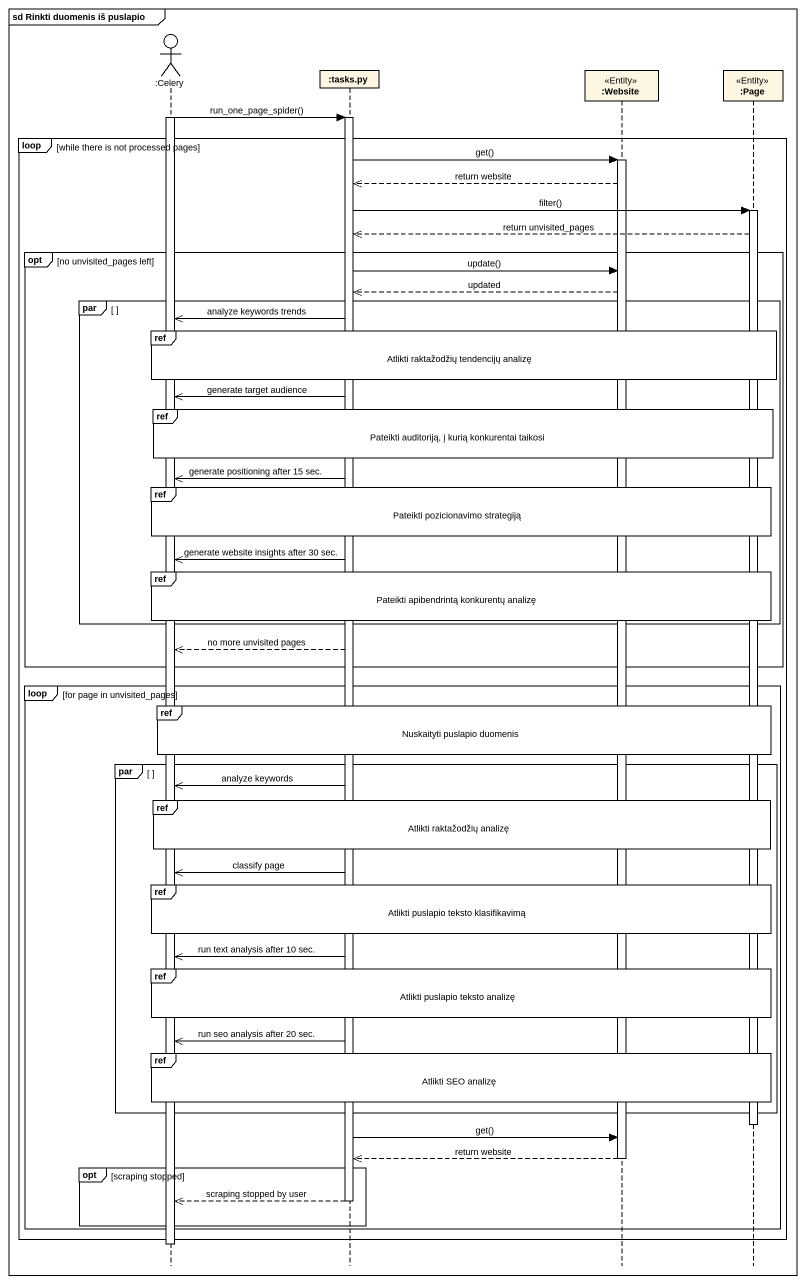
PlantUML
@startuml
mainframe sd Rinkti duomenis iš puslapio
hide footbox
actor ":Celery" as Celery
participant ":tasks.py" as tasks_py
participant ":Website" as Website <<Entity>>
participant ":Page" as Page_ <<Entity>>

activate Celery
Celery -> tasks_py : run_one_page_spider()
activate tasks_py
loop while there is not processed pages
  tasks_py -> Website : get()
  activate Website
  Website -->> tasks_py : return website
  tasks_py -> Page_ : filter()
  activate Page_
  Page_ -->> tasks_py : return unvisited_pages
  opt no unvisited_pages left
    tasks_py -> Website : update()
    Website -->> tasks_py : updated
    par
      tasks_py ->> Celery : analyze keywords trends
      ref over Celery, tasks_py, Website, Page_ : Atlikti raktažodžių tendencijų analizę
      tasks_py ->> Celery : generate target audience
      ref over Celery, tasks_py, Website, Page_ : Pateikti auditoriją, į kurią konkurentai taikosi
      tasks_py ->> Celery : generate positioning after 15 sec.
      ref over Celery, tasks_py, Website, Page_ : Pateikti pozicionavimo strategiją
      tasks_py ->> Celery : generate website insights after 30 sec.
      ref over Celery, tasks_py, Website, Page_ : Pateikti apibendrintą konkurentų analizę
    end
    tasks_py -->> Celery : no more unvisited pages
  end
  loop for page in unvisited_pages
    ref over Celery, tasks_py, Website, Page_ : Nuskaityti puslapio duomenis
    par
      tasks_py ->> Celery : analyze keywords
      ref over Celery, tasks_py, Website, Page_ : Atlikti raktažodžių analizę
      tasks_py ->> Celery : classify page
      ref over Celery, tasks_py, Website, Page_ : Atlikti puslapio teksto klasifikavimą
      tasks_py ->> Celery : run text analysis after 10 sec.
      ref over Celery, tasks_py, Website, Page_ : Atlikti puslapio teksto analizę
      tasks_py ->> Celery : run seo analysis after 20 sec.
      ref over Celery, tasks_py, Website, Page_ : Atlikti SEO analizę
    end
    deactivate Page_
    tasks_py -> Website : get()
    Website -->> tasks_py : return website
    deactivate Website
    opt scraping stopped
      tasks_py -->> Celery : scraping stopped by user
      deactivate tasks_py
    end
  end
end
deactivate Celery
@enduml
